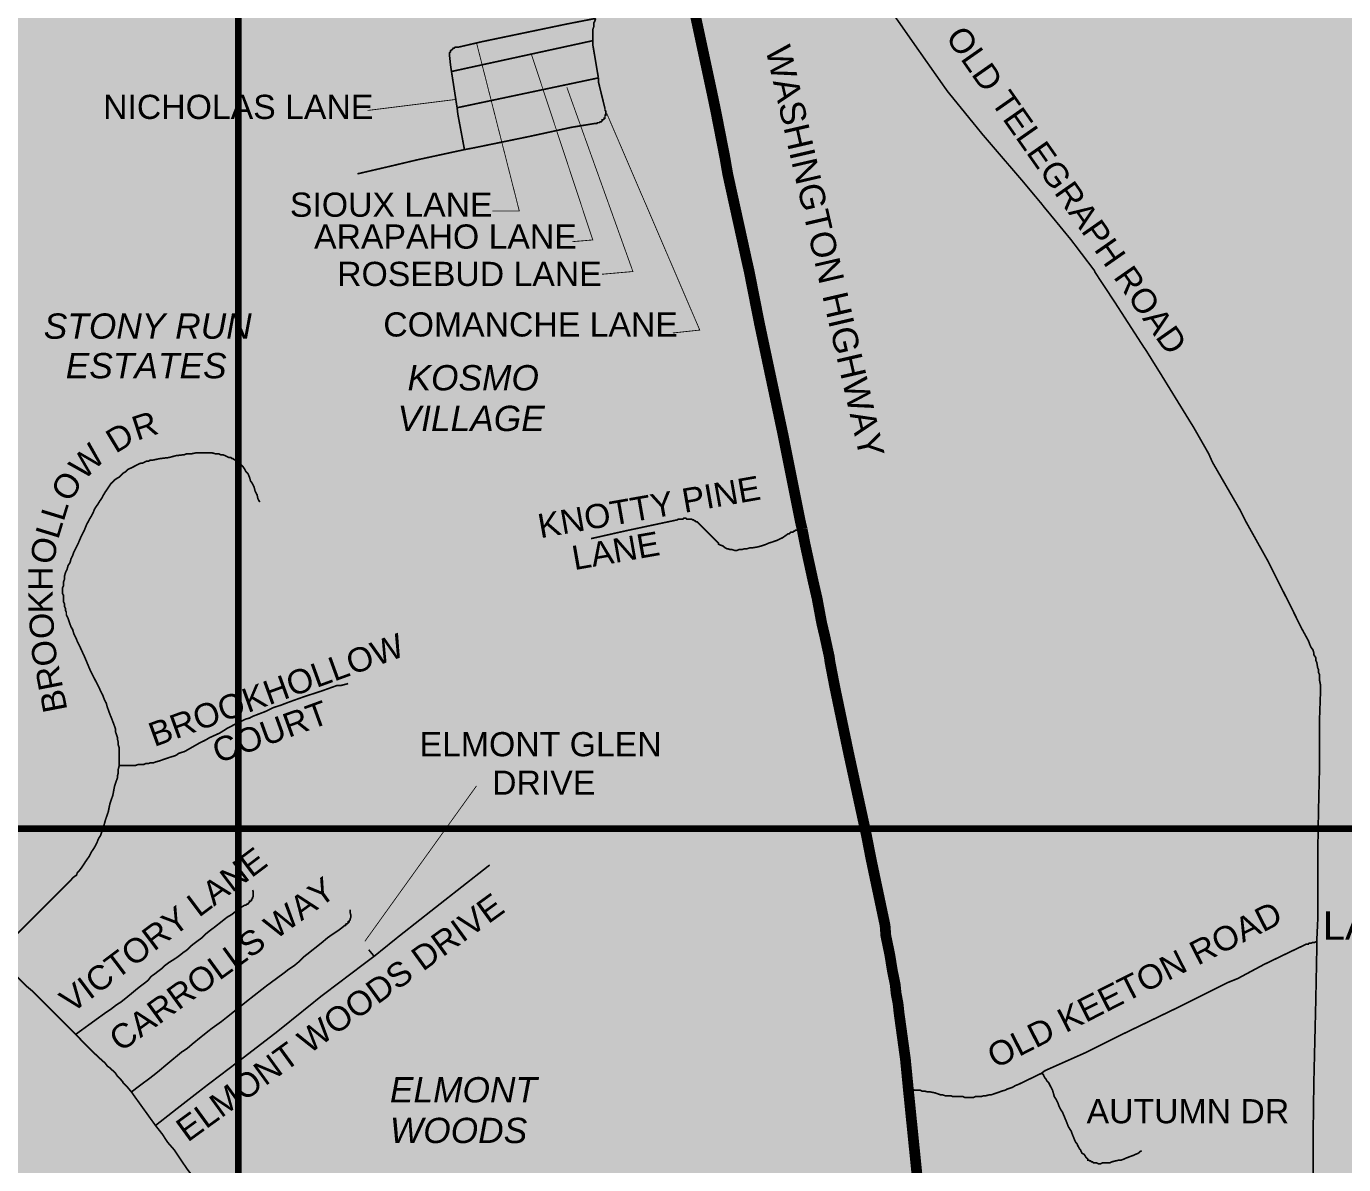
# Model space of a CAD drawing. Header units: millimetres. Extents: x 10 to 1080, y 12 to 847.
# Drawn here: x 334.5 to 454.4, y 407.3 to 510.9 of the extents above; entities that cross this region are included whole.
import ezdxf

# ---------------------------------------------------------------- set-up
doc = ezdxf.new("R2010")
doc.units = ezdxf.units.MM

msp = doc.modelspace()

# ---------------------------------------------------------------- hatches: boundary and pattern name
at = {"layer": 'H', "linetype": 'CONTINUOUS'}
for points in [[(802.375, 724.076), (804.333, 708.572), (819.82, 705.362), (834.637, 704.674), (846.243, 705.362), (859.861, 713.74), (871.467, 723.388), (876.635, 727.287), (891.452, 733.125), (894.662, 722.806), (899.231, 711.2), (902.458, 678.268), (906.939, 654.985), (912.777, 635.6), (903.041, 631.79), (870.797, 623.394), (843.703, 613.075), (834.037, 605.614), (852.17, 570.142), (848.607, 566.244), (849.207, 566.244), (834.637, 551.692), (840.475, 538.815), (802.711, 488.438), (802.217, 489.126), (800.435, 493.007), (798.83, 497.082), (795.355, 502.25), (792.215, 505.213), (789.005, 508.088), (786.289, 511.722), (784.437, 515.532), (783.078, 519.677), (782.391, 521.723), (780.874, 525.78), (778.334, 530.348), (775.794, 533.735), (773.007, 536.875), (769.955, 539.75), (766.727, 542.378), (763.27, 544.83), (759.707, 547.123), (755.985, 549.24), (754.115, 550.333), (752.263, 551.356), (750.305, 552.45), (748.365, 553.473), (746.407, 554.478), (744.467, 555.502), (742.615, 556.507), (740.657, 557.618), (739.652, 558.13), (732.525, 556.436), (732.79, 544.583), (726.264, 530.86), (723.142, 524.334), (722.207, 519.765), (722.877, 514.015), (725.593, 511.052), (734.219, 509.182), (736.177, 508.935), (733.302, 494.965), (732.278, 489.126), (728.98, 480.236), (737.605, 465.243), (747.518, 446.193), (733.548, 450.338), (730.409, 438.062), (720.76, 407.158), (717.885, 398.268), (714.745, 388.108), (713.475, 387.174), (712.047, 376.096), (715.945, 344.77), (716.615, 324.026), (716.439, 318.682), (723.388, 318.435), (731.608, 319.705), (737.358, 321.557), (743.373, 323.25), (749.635, 324.273), (754.962, 326.39), (761.488, 331.47), (750.641, 308.786), (742.95, 291.677), (741.257, 289.313), (754.715, 277.195), (760.801, 272.292), (760.73, 272.115), (769.444, 264.583), (777.487, 249.678), (794.597, 237.155), (804.333, 230.293), (811.777, 224.032), (798.054, 219.957), (781.473, 215.988), (770.043, 212.602), (757.502, 208.033), (746.072, 201.172), (734.06, 195.404), (725.082, 194.91), (725.258, 194.134), (725.593, 192.105), (725.752, 188.048), (725.17, 184.062), (724.905, 183.392), (714.587, 181.698), (699.17, 173.743), (696.295, 178.312), (682.078, 173.143), (680.879, 176.53), (652.868, 161.713), (660.647, 138.007), (660.4, 137.83), (656.749, 135.467), (653.203, 133.103), (649.552, 130.722), (645.918, 128.358), (642.285, 125.977), (638.634, 123.702), (635, 121.32), (631.349, 118.957), (627.803, 116.664), (624.152, 114.3), (620.942, 115.394), (619.584, 117.51), (618.402, 119.556), (617.22, 121.744), (616.038, 123.702), (614.68, 125.977), (613.569, 128.27), (612.299, 130.475), (610.958, 132.415), (609.424, 134.197), (608.154, 136.066), (606.795, 138.254), (605.367, 140.035), (603.673, 143.087), (601.892, 144.445), (599.863, 145.715), (598.17, 147.496), (596.724, 149.26), (595.118, 151.042), (593.513, 152.647), (591.22, 153.846), (589.439, 155.187), (587.675, 156.545), (586.052, 158.415), (585.717, 160.778), (585.047, 162.895), (584.112, 165.1), (582.172, 166.194), (580.549, 167.887), (579.543, 169.845), (578.785, 171.962), (577.762, 173.902), (576.668, 175.772), (575.398, 177.553), (573.775, 178.982), (571.659, 182.457), (568.784, 186.778), (566.932, 189.988), (565.82, 194.486), (564.462, 203.87), (563.704, 208.527), (563.88, 211.332), (563.704, 215.477), (563.457, 217.77), (563.28, 220.133), (563.368, 222.426), (563.28, 224.614), (562.857, 227.418), (561.675, 229.694), (560.828, 232.586), (561.428, 234.774), (561.852, 237.825), (561.922, 240.206), (561.587, 242.658), (561.763, 245.286), (562.01, 247.65), (561.852, 250.278), (561.164, 254.423), (561.922, 257.052), (562.522, 259.256), (562.275, 261.532), (561.499, 263.56), (560.405, 265.518), (559.805, 267.882), (559.223, 270.175), (557.953, 273.297), (556.26, 274.92), (554.814, 277.53), (554.39, 280), (553.72, 282.363), (552.962, 284.656), (551.85, 286.508), (550.668, 288.713), (549.222, 291.165), (547.194, 292.947), (545.412, 294.552), (543.56, 296.422), (543.719, 298.697), (542.537, 300.655), (540.42, 302.348), (538.057, 304.976), (535.34, 306.405), (532.553, 307.763), (530.26, 309.545), (528.232, 310.903), (526.874, 312.755), (526.45, 314.872), (524.51, 315.807), (522.305, 316.054), (518.248, 316.565), (515.779, 316.9), (513.592, 317.324), (511.387, 317.923), (508.935, 318.17), (507.153, 316.988), (506.465, 314.96), (505.037, 313.267), (503.255, 311.997), (501.897, 310.303), (500.292, 308.698), (498.422, 307.587), (496.658, 306.07), (495.212, 304.377), (494.453, 302.348), (493.942, 299.896), (493.607, 297.603), (493.942, 295.24), (494.453, 293.123), (495.212, 290.83), (495.723, 288.625), (494.03, 286.508), (493.342, 284.304), (491.649, 281.693), (489.462, 280.846), (485.14, 280.423), (481.577, 280.582), (479.637, 281.852), (478.102, 283.457), (476.673, 285.08), (475.068, 286.773), (472.863, 287.267), (470.658, 286.685), (468.965, 285.238), (467.184, 283.88), (465.067, 282.875), (463.462, 281.34), (464.732, 279.488), (466.602, 278.306), (468.63, 277.372), (469.724, 275.502), (468.877, 273.385), (467.095, 272.027), (463.973, 269.663), (462.104, 268.058), (460.075, 266.876), (457.958, 266.1), (455.665, 265.606), (452.702, 266.277), (450.674, 267.212), (448.469, 267.635), (444.835, 268.482), (442.718, 268.993), (440.514, 268.393), (436.792, 268.217), (434.763, 268.905), (432.805, 269.998), (431.465, 271.78), (432.647, 273.72), (433.405, 275.925), (433.317, 278.218), (432.805, 280.335), (432.894, 282.963), (431.959, 285.327), (428.925, 284.568), (426.72, 283.88), (424.603, 283.457), (421.375, 283.968), (419.188, 284.392), (417.072, 284.903), (415.025, 285.926), (412.838, 286.685), (410.792, 287.62), (409.698, 289.56), (409.875, 291.765), (410.298, 293.97), (410.298, 296.157), (409.61, 298.203), (408.252, 300.143), (406.4, 301.66), (404.53, 303.107), (402.837, 304.712), (400.897, 305.823), (399.715, 307.675), (400.297, 309.792), (399.962, 311.997), (397.845, 313.355), (395.905, 314.537), (394.547, 316.318), (393.1, 318.1), (391.672, 319.793), (390.225, 321.398), (388.108, 322.668), (386.592, 324.185), (385.057, 325.878), (383.452, 327.325), (381.582, 328.595), (379.465, 329.265), (378.125, 331.047), (378.037, 333.252), (377.349, 335.368), (375.92, 336.973), (374.05, 338.332), (372.11, 339.425), (370.152, 340.536), (368.035, 341.383), (365.919, 341.965), (363.555, 341.63), (361.615, 340.607), (359.745, 338.914), (357.875, 337.82), (355.935, 336.797), (353.818, 335.703), (351.878, 334.522), (350.255, 332.652), (348.915, 330.8), (347.98, 328.754), (347.133, 326.637), (345.599, 325.032), (343.323, 324.785), (340.184, 324.785), (337.732, 325.367), (335.615, 324.185), (334.522, 322.333), (334.433, 320.128), (334.098, 317.923), (332.899, 315.807), (331.805, 313.866), (330.958, 311.75), (330.712, 309.545), (330.288, 307.252), (329.935, 304.976), (329.688, 302.683), (329.018, 300.39), (328.083, 298.203), (327.325, 296.157), (327.06, 293.97), (328.665, 292.347), (329.935, 290.583), (328.665, 288.802), (326.39, 287.955), (323.25, 287.778), (321.045, 288.29), (319.864, 290.23), (318.682, 292.276), (316.812, 293.705), (314.025, 294.975), (311.732, 295.487), (309.615, 295.91), (307.763, 297.092), (306.405, 299.05), (305.47, 300.99), (304.712, 303.107), (303.689, 305.135), (301.995, 306.405), (300.302, 307.852), (298.962, 309.545), (297.268, 307.94), (296.422, 305.894), (293.282, 304.2), (291.5, 305.558), (289.648, 306.828), (287.69, 307.852), (287.267, 309.968), (287.69, 312.173), (285.75, 313.09), (283.457, 313.602), (281.34, 314.202), (279.224, 315.295), (278.642, 317.5), (277.954, 319.617), (276.013, 321.222), (274.144, 319.793), (272.874, 317.923), (269.998, 319.193), (268.217, 320.64), (266.435, 321.98), (263.984, 324.45), (262.202, 325.72), (260.862, 327.484), (261.108, 329.688), (261.867, 331.893), (262.714, 334.01), (262.467, 337.644), (261.532, 339.602), (260.597, 341.718), (258.992, 343.323), (255.94, 345.352), (253.065, 346.71), (251.195, 347.892), (249.167, 348.827), (248.92, 351.032), (250.19, 352.884), (251.707, 354.842), (254.088, 354.93), (255.782, 356.358), (257.969, 356.623), (260.174, 357.117), (261.444, 359.234), (261.779, 361.527), (261.62, 363.732), (260.438, 365.584), (258.992, 367.277), (256.117, 367.63), (255.429, 369.746), (254.088, 371.44), (252.307, 372.957), (250.525, 374.227), (248.497, 374.826), (247.138, 376.767), (248.162, 378.707), (247.385, 381), (245.78, 382.517), (245.622, 384.81), (244.687, 386.75), (243.575, 388.796), (242.235, 390.56), (241.035, 392.43), (239.518, 394.212), (239.43, 396.416), (240.453, 398.533), (240.612, 401.144), (240.788, 403.86), (239.43, 405.888), (238.584, 408.005), (236.467, 409.452), (235.038, 411.304), (233.08, 412.838), (233.168, 415.202), (234.103, 417.318), (235.462, 419.276), (236.978, 421.04), (238.072, 422.998), (237.825, 425.274), (237.49, 427.902), (236.22, 429.683), (234.527, 431.377), (232.657, 433.246), (230.628, 434.587), (229.182, 436.28), (227.489, 437.815), (226.219, 439.667), (224.79, 441.537), (223.943, 443.742), (222.92, 445.77), (220.98, 447.216), (218.775, 448.557), (216.57, 449.827), (214.365, 450.25), (212.249, 450.427), (209.797, 450.515), (206.163, 450.427), (203.87, 451.026), (201.595, 450.338), (199.972, 448.31), (201.665, 446.705), (199.549, 444.588), (196.938, 445.347), (194.822, 445.435), (192.105, 444.923), (189.054, 445.012), (187.202, 443.406), (184.908, 442.472), (182.88, 441.113), (181.01, 439.596), (179.317, 438.15), (177.288, 437.056), (175.084, 436.457), (173.055, 435.522), (170.762, 434.675), (168.575, 434.852), (166.793, 436.545), (165.947, 438.82), (165.259, 440.937), (163.142, 442.048), (160.955, 442.56), (158.574, 442.383), (156.369, 441.713), (154.005, 440.778), (151.377, 440.267), (148.59, 440.267), (146.385, 439.843), (145.45, 437.727), (145.115, 435.522), (142.663, 436.122), (142.152, 438.326), (140.458, 439.932), (138.43, 441.113), (136.472, 442.207), (134.285, 442.807), (131.745, 442.048), (128.605, 441.537), (126.153, 441.872), (123.525, 441.784), (121.497, 442.983), (120.05, 444.588), (117.775, 445.012), (116.082, 446.528), (116.152, 448.822), (114.124, 450.938), (112.607, 453.214), (111.425, 454.995), (110.155, 456.777), (108.797, 458.47), (107.527, 460.252), (106.257, 461.945), (104.898, 463.726), (103.54, 465.42), (102.182, 467.113), (100.842, 468.806), (99.572, 470.57), (98.213, 472.264), (95.585, 475.738), (93.133, 479.213), (90.682, 482.776), (88.477, 486.41), (86.448, 490.132), (84.578, 494.03), (83.062, 498.016), (81.527, 502.92), (80.433, 507.065), (79.498, 511.298), (78.74, 515.532), (78.228, 519.853), (77.805, 524.175), (77.558, 528.496), (77.47, 532.8), (77.558, 534.917), (77.558, 537.122), (77.717, 539.238), (77.893, 541.443), (78.052, 543.56), (78.317, 545.765), (78.564, 547.882), (79.252, 552.115), (80.098, 556.348), (81.192, 560.582), (82.374, 564.727), (84.402, 570.054), (86.448, 573.793), (87.63, 575.645), (117.687, 575.645), (138.007, 572.435), (144.445, 544.23), (141.905, 543.225), (154.764, 537.88), (160.443, 536.028), (171.185, 535.693), (189.318, 535.34), (206.834, 533.912), (226.06, 527.897), (227.842, 532.888), (253.912, 548.552), (259.239, 550.333), (265.677, 550.668), (269.575, 552.115), (277.019, 556.772), (283.122, 559.223), (290.989, 559.982), (306.317, 558.553), (306.652, 558.288), (307.005, 558.624), (310.885, 558.888), (317.659, 563.122), (325.543, 568.113), (333.745, 573.528), (338.825, 576.827), (341.365, 576.756), (344.928, 576.068), (348.492, 574.71), (351.949, 572.858), (355.759, 569.718), (358.228, 566.173), (359.234, 564.303), (360.257, 562.363), (362.462, 558.8), (365.425, 555.925), (369.993, 554.32), (376.255, 554.478), (378.46, 554.902), (380.577, 555.325), (382.782, 555.748), (384.898, 556.013), (387.773, 556.436), (392.007, 557.107), (396.064, 558.042), (400.138, 559.135), (404.107, 560.405), (408.005, 561.852), (411.903, 563.457), (415.713, 565.238), (419.435, 567.09), (423.069, 569.048), (424.18, 569.63), (421.128, 576.333), (406.224, 573.952), (411.057, 595.383), (409.452, 607.06), (401.408, 603.85), (401.832, 611.893), (404.618, 612.74), (404.195, 626.022), (394.882, 630.432), (373.539, 618.737), (369.482, 635.67), (377.19, 651.845), (407.405, 673.276), (407.829, 671.23), (482.177, 704.003), (500.715, 623.323), (501.227, 623.57), (505.372, 625.863), (509.182, 627.892), (512.992, 630.008), (516.802, 632.037), (520.612, 634.065), (522.552, 635.088), (524.422, 636.094), (526.362, 637.117), (528.232, 638.14), (530.172, 639.233), (532.042, 640.256), (534.335, 641.438), (544.495, 629.585), (550.422, 631.613), (546.523, 639.568), (541.532, 645.336), (541.602, 645.407), (545.412, 647.453), (549.222, 649.57), (553.032, 651.598), (556.772, 653.627), (560.582, 655.743), (564.392, 657.772), (568.202, 659.888), (572.012, 661.917), (575.733, 664.034), (579.543, 666.15), (583.353, 668.196), (587.163, 670.313), (590.885, 672.342), (596.724, 674.458), (601.133, 674.458), (603.338, 674.458), (605.455, 674.37), (607.642, 674.194), (609.847, 674.123), (611.964, 674.035), (614.168, 673.858), (616.373, 673.7), (618.49, 673.612), (620.695, 673.435), (622.882, 673.347), (624.999, 673.276), (629.32, 673.188), (633.642, 673.276), (637.875, 673.523), (642.108, 673.947), (646.254, 674.617), (650.399, 675.728), (653.627, 676.734), (657.684, 678.18), (661.67, 679.873), (665.568, 681.743), (669.378, 683.772), (673.1, 685.976), (676.734, 688.252), (680.297, 690.704), (683.683, 693.42), (687.07, 696.136), (690.192, 699.1), (693.332, 702.063), (696.207, 705.273), (699.082, 708.572), (701.71, 711.958), (705.785, 710.53), (709.842, 708.995), (713.74, 707.214), (717.638, 705.362), (721.448, 703.333), (723.988, 701.798), (729.403, 707.302), (742.35, 719.578), (751.999, 718.908), (767.503, 733.725), (785.618, 751.84), (797.207, 740.234), (802.375, 724.076), (802.375, 724.076)], [(400.297, 487.08), (398.868, 487.08), (398.445, 488.35), (398.022, 487.08), (396.663, 487.08), (397.757, 486.234), (397.334, 484.893), (398.445, 485.74), (399.627, 484.893), (399.203, 486.234), (400.297, 487.08), (400.297, 487.08)], [(350.255, 470.994), (348.827, 470.994), (348.403, 472.264), (347.98, 470.994), (346.622, 470.994), (347.715, 470.147), (347.292, 468.806), (348.403, 469.653), (349.585, 468.806), (349.162, 470.147), (350.255, 470.994), (350.255, 470.994)], [(405.642, 466.266), (404.195, 466.266), (403.772, 467.536), (403.348, 466.266), (401.99, 466.266), (403.102, 465.42), (402.678, 464.062), (403.772, 464.908), (404.954, 464.062), (404.53, 465.42), (405.642, 466.266), (405.642, 466.266)], [(401.055, 464.485), (399.627, 464.485), (399.203, 465.755), (398.78, 464.485), (397.422, 464.485), (398.515, 463.638), (398.092, 462.28), (399.203, 463.127), (400.385, 462.28), (399.962, 463.638), (401.055, 464.485), (401.055, 464.485)], [(409.099, 461.098), (407.67, 461.098), (407.247, 462.368), (406.823, 461.098), (405.465, 461.098), (406.559, 460.252), (406.135, 458.893), (407.247, 459.74), (408.428, 458.893), (408.005, 460.252), (409.099, 461.098), (409.099, 461.098)], [(341.295, 458.294), (339.848, 458.294), (339.425, 459.564), (339.002, 458.294), (337.644, 458.294), (338.755, 457.447), (338.332, 456.106), (339.425, 456.953), (340.607, 456.106), (340.184, 457.447), (341.295, 458.294), (341.295, 458.294)], [(356.023, 448.91), (354.577, 448.91), (354.154, 450.18), (353.73, 448.91), (352.372, 448.91), (353.483, 448.063), (353.06, 446.705), (354.154, 447.552), (355.335, 446.705), (354.912, 448.063), (356.023, 448.91), (356.023, 448.91)], [(344.17, 437.815), (342.724, 437.815), (342.3, 439.085), (341.877, 437.815), (340.519, 437.815), (341.63, 436.968), (341.207, 435.61), (342.3, 436.457), (343.482, 435.61), (343.059, 436.968), (344.17, 437.815), (344.17, 437.815)], [(410.968, 436.968), (409.522, 436.968), (409.099, 438.238), (408.675, 436.968), (407.335, 436.968), (408.428, 436.122), (408.005, 434.763), (409.099, 435.61), (410.298, 434.763), (409.875, 436.122), (410.968, 436.968), (410.968, 436.968)], [(453.055, 432.047), (451.608, 432.047), (451.185, 433.317), (450.762, 432.047), (449.404, 432.047), (450.515, 431.2), (450.092, 429.86), (451.185, 430.706), (452.367, 429.86), (451.944, 431.2), (453.055, 432.047), (453.055, 432.047)], [(335.95, 425.785), (334.522, 425.785), (334.098, 427.055), (333.675, 425.785), (332.317, 425.785), (333.41, 424.938), (332.987, 423.58), (334.098, 424.427), (335.28, 423.58), (334.857, 424.938), (335.95, 425.785), (335.95, 425.785)], [(366.43, 425.115), (365.002, 425.115), (364.578, 426.385), (364.155, 425.115), (362.797, 425.115), (363.89, 424.268), (363.467, 422.91), (364.578, 423.757), (365.76, 422.91), (365.337, 424.268), (366.43, 425.115), (366.43, 425.115)], [(436.615, 420.97), (435.187, 420.97), (434.763, 422.24), (434.34, 420.97), (432.982, 420.97), (434.075, 420.123), (433.652, 418.765), (434.763, 419.612), (435.945, 418.765), (435.522, 420.123), (436.615, 420.97), (436.615, 420.97)], [(415.537, 414.778), (414.108, 414.778), (413.685, 416.048), (413.262, 414.778), (411.903, 414.778), (412.997, 413.932), (412.574, 412.574), (413.685, 413.42), (414.867, 412.574), (414.443, 413.932), (415.537, 414.778), (415.537, 414.778)], [(349.162, 411.992), (347.715, 411.992), (347.292, 413.262), (346.869, 411.992), (345.528, 411.992), (346.622, 411.145), (346.198, 409.787), (347.292, 410.633), (348.492, 409.787), (348.068, 411.145), (349.162, 411.992), (349.162, 411.992)]]:
    msp.add_hatch(color=256, dxfattribs=at).paths.add_polyline_path(points)

# ---------------------------------------------------------------- linework, layer by layer
at = {"layer": 'P'}
for points, const_width in [([(353.818, 437.903), (245.692, 437.903), (137.654, 437.903), (137.654, 546.029), (137.654, 654.138), (245.692, 654.138), (353.818, 654.138), (353.818, 546.029), (353.818, 492.002), (353.818, 437.903)], 0.602), ([(569.965, 654.138), (569.965, 546.029), (569.965, 437.903), (461.927, 437.903), (353.818, 437.903), (353.818, 492.002), (353.818, 546.029), (353.818, 654.138), (461.927, 654.138), (569.965, 654.138)], 0.602), ([(394.705, 515.461), (394.952, 514.015), (396.91, 504.878), (397.245, 503.273), (398.092, 498.951), (398.339, 497.505), (399.697, 491.331), (400.032, 489.797), (400.297, 488.615), (401.232, 483.87), (403.348, 473.886), (404.954, 465.843), (405.112, 465.173)], 0.978), ([(413.508, 511.898), (415.696, 508.776), (418.324, 505.037), (421.552, 501.068), (425.185, 496.835), (426.879, 494.806), (427.214, 494.383), (428.061, 493.36), (429.595, 491.49), (431.712, 488.703), (431.782, 488.527), (433.564, 485.828), (436.192, 481.753), (436.368, 481.506), (437.797, 479.213), (440.761, 474.398), (442.119, 472.017), (442.454, 471.258), (444.994, 466.866), (445.505, 465.843), (447.446, 462.368), (449.492, 458.311), (450.585, 456.106), (451.185, 455.013), (451.256, 454.836), (451.344, 454.589), (451.432, 454.413), (451.608, 454.166), (451.679, 453.902), (451.679, 453.743), (451.855, 453.478), (451.855, 453.231), (451.944, 453.055), (452.032, 452.543), (452.102, 452.385), (452.102, 452.12), (452.191, 451.961), (452.191, 451.45), (452.279, 451.026), (452.279, 450.603), (452.279, 450.18), (452.191, 447.728), (452.191, 443.23), (452.102, 439.508), (452.032, 435.451), (452.032, 431.042), (452.032, 430.371), (452.032, 429.525), (451.944, 427.655)], 0.151), ([(386.327, 511.651), (383.699, 511.14), (375.991, 509.535), (373.786, 509.023), (373.715, 509.023), (373.627, 509.023), (373.539, 509.023), (373.451, 508.935), (373.362, 508.935), (373.292, 508.847), (373.204, 508.776), (373.115, 508.688), (373.115, 508.6), (373.027, 508.512), (373.027, 508.423), (373.027, 508.353), (373.027, 508.353)], 0.151), ([(386.327, 511.651), (386.239, 511.387), (386.151, 511.228), (386.151, 511.052), (386.151, 510.893), (386.062, 510.628), (386.062, 510.469), (386.062, 510.293), (386.062, 510.046), (386.062, 509.87), (386.062, 509.623)], 0.151), ([(373.204, 506.818), (386.062, 509.623)], 0.151), ([(375.479, 509.446), (379.377, 494.118), (376.925, 494.118)], 0.075), ([(386.062, 509.623), (386.062, 509.27), (386.574, 506.236)], 0.151), ([(373.027, 508.353), (373.027, 508.265), (373.115, 507.418), (373.204, 506.818)], 0.151), ([(380.488, 508.353), (386.062, 491.49), (384.21, 491.331)], 0.075), ([(373.204, 506.818), (373.715, 503.52)], 0.151), ([(373.715, 503.52), (386.574, 506.236)], 0.151), ([(386.574, 506.236), (386.574, 505.883), (387.174, 503.432), (387.174, 503.343), (387.174, 503.273), (387.262, 503.185), (387.262, 503.096), (387.262, 503.008), (387.262, 502.92), (387.262, 502.849), (387.174, 502.849), (387.174, 502.761), (387.174, 502.585), (387.085, 502.585), (387.085, 502.497), (386.997, 502.426), (386.909, 502.426), (386.909, 502.338), (386.838, 502.25), (386.75, 502.25), (386.662, 502.162), (386.574, 502.162), (386.486, 502.162), (386.415, 502.073), (386.327, 502.073), (386.239, 502.073), (386.151, 502.073), (384.122, 501.738), (380.224, 500.892), (375.32, 499.886), (374.385, 499.71)], 0.151), ([(383.699, 505.389), (389.714, 488.615), (386.909, 488.368)], 0.075), ([(373.627, 504.278), (365.584, 503.273)], 0.075), ([(373.715, 503.52), (373.786, 502.92), (374.385, 499.71)], 0.151), ([(387.332, 503.008), (395.799, 483.288), (393.347, 483.023)], 0.075), ([(374.385, 499.71), (370.064, 498.775), (367.612, 498.193), (364.649, 497.505)], 0.151), ([(342.971, 443.653), (342.971, 443.918), (342.971, 444.077), (342.971, 444.341), (342.971, 444.5), (342.971, 444.676), (342.971, 444.853), (342.971, 445.1), (342.971, 445.276), (342.882, 445.523), (342.882, 445.77), (342.812, 446.035), (342.812, 446.193), (342.724, 446.458), (342.635, 446.705), (342.635, 446.969), (342.547, 447.216), (342.459, 447.463), (342.388, 447.64), (342.3, 447.887), (342.124, 448.31), (341.877, 448.998), (341.789, 449.333), (341.612, 449.668), (341.454, 450.092), (341.277, 450.427), (341.118, 450.779), (340.342, 452.296), (339.848, 453.478), (339.337, 454.589), (339.161, 454.925), (339.072, 455.172), (338.825, 455.683), (338.737, 456.018), (338.578, 456.283), (338.49, 456.53), (338.314, 457.041), (338.155, 457.376), (338.155, 457.623), (338.067, 457.8), (338.067, 457.976), (337.979, 458.135), (337.979, 458.399), (337.891, 458.558), (337.891, 458.735), (337.891, 458.893), (337.891, 459.158), (337.802, 459.317), (337.802, 459.493), (337.802, 459.669), (337.802, 459.828), (337.891, 460.005), (337.891, 460.163), (337.891, 460.34), (337.979, 460.587), (337.979, 460.851), (338.067, 461.186), (338.226, 461.522), (338.314, 461.857), (338.49, 462.121), (338.578, 462.456), (338.737, 462.792), (338.825, 463.056), (339.002, 463.391), (339.249, 463.903), (339.496, 464.485), (339.76, 464.996), (340.007, 465.596), (340.272, 466.09), (340.431, 466.355), (340.607, 466.69), (340.695, 466.937), (340.854, 467.201), (341.03, 467.448), (341.189, 467.713), (341.365, 467.96), (341.542, 468.295), (341.701, 468.559), (341.877, 468.806), (342.036, 469.053), (342.212, 469.318), (342.388, 469.477), (342.547, 469.653), (342.812, 469.829), (342.971, 469.9), (343.147, 470.076), (343.306, 470.253), (343.57, 470.412), (343.729, 470.588), (343.905, 470.676), (344.082, 470.747), (344.241, 470.835), (344.417, 470.923), (344.576, 471.011), (344.752, 471.099), (344.928, 471.17), (345.087, 471.17), (345.264, 471.258), (345.422, 471.346), (345.599, 471.346), (345.775, 471.435), (345.934, 471.435), (346.692, 471.593), (347.468, 471.682), (348.139, 471.858), (348.897, 471.946), (349.074, 472.017), (349.321, 472.017), (349.497, 472.017), (349.92, 472.105), (350.255, 472.105), (350.926, 472.105), (351.102, 472.105), (351.278, 472.105), (351.437, 472.105), (351.772, 472.017), (352.037, 472.017), (352.196, 471.946), (352.372, 471.946), (352.619, 471.858), (352.972, 471.682), (353.131, 471.682), (353.219, 471.593), (353.307, 471.593), (353.395, 471.523), (353.554, 471.435), (353.642, 471.346), (353.73, 471.346), (353.818, 471.258), (353.977, 471.099), (354.065, 471.011), (354.154, 470.923), (354.242, 470.835), (354.312, 470.747), (354.401, 470.588), (354.489, 470.412), (354.577, 470.323), (354.665, 470.253), (354.824, 469.9), (354.912, 469.565), (355.088, 469.318), (355.247, 468.983), (355.335, 468.63), (355.512, 468.295), (355.582, 467.96), (355.759, 467.625)], 0.151), ([(405.112, 465.173), (405.042, 465.173), (404.865, 465.173), (404.777, 465.085), (404.689, 465.085), (404.53, 465.085), (404.442, 464.996), (404.354, 464.996), (404.266, 464.908), (404.107, 464.908), (404.019, 464.82), (403.931, 464.749), (403.842, 464.749), (403.348, 464.397), (402.837, 464.15), (402.572, 464.062), (402.325, 463.973), (402.078, 463.903), (401.902, 463.815), (401.655, 463.726), (401.391, 463.638), (401.055, 463.55), (400.632, 463.479), (400.385, 463.479), (400.121, 463.391), (399.874, 463.391), (399.609, 463.303), (399.362, 463.303), (399.115, 463.215), (399.027, 463.215), (398.762, 463.303), (398.692, 463.303), (398.604, 463.303), (398.339, 463.391), (398.268, 463.391), (398.092, 463.479), (397.916, 463.638), (397.669, 463.726), (397.492, 463.815), (397.492, 463.903), (397.334, 464.062), (397.245, 464.15), (397.069, 464.326), (395.64, 465.755), (395.552, 465.843), (395.464, 465.843), (395.376, 465.931), (395.305, 465.931), (395.217, 466.019), (395.129, 466.019), (395.041, 466.09), (394.952, 466.09), (394.794, 466.09), (394.705, 466.09), (394.617, 466.09), (394.529, 466.178), (394.458, 466.178), (394.37, 466.178), (394.282, 466.09), (394.194, 466.09), (394.035, 466.09), (393.947, 466.09), (393.859, 466.09), (393.771, 466.019), (389.378, 465.085), (388.179, 464.82), (385.992, 464.326), (385.904, 464.326)], 0.151), ([(405.112, 465.173), (405.377, 463.815), (406.135, 460.34), (406.471, 458.893), (406.894, 456.618), (407.158, 455.507), (407.582, 453.566), (407.652, 453.055), (408.076, 450.85), (409.346, 444.765), (410.968, 437.303), (411.392, 435.116), (412.662, 429.101), (412.732, 428.166), (413.085, 426.473), (413.332, 424.956), (413.579, 423.757), (413.667, 422.91), (413.844, 421.993), (413.932, 421.146), (414.514, 416.913), (414.778, 414.196)], 0.978), ([(342.971, 443.653), (343.235, 443.653), (343.482, 443.653), (343.658, 443.653), (343.905, 443.653), (344.152, 443.653), (344.417, 443.653), (344.664, 443.742), (344.928, 443.742), (345.175, 443.742), (345.352, 443.83), (345.599, 443.83), (345.846, 443.918), (346.11, 443.918), (346.357, 444.006), (346.622, 444.077), (346.869, 444.165), (347.116, 444.253), (347.38, 444.341), (347.627, 444.429), (347.892, 444.5), (348.139, 444.588), (348.386, 444.765), (348.65, 444.853), (348.897, 444.923), (350.255, 445.699), (350.767, 445.946), (351.19, 446.193), (352.125, 446.617), (352.795, 447.04), (353.131, 447.216), (353.466, 447.393), (353.818, 447.552), (354.154, 447.728), (354.489, 447.887), (354.824, 447.975), (355.159, 448.151), (356.27, 448.575), (356.941, 448.91), (357.699, 449.157), (358.387, 449.421), (359.816, 449.933), (361.35, 450.427), (362.779, 450.938), (363.044, 450.938), (363.132, 450.938), (363.802, 451.115)], 0.151), ([(342.971, 443.653), (342.882, 443.318), (342.882, 443.159), (342.882, 442.983), (342.812, 442.736), (342.812, 442.56), (342.547, 441.801), (342.388, 440.955), (342.124, 440.196), (341.965, 439.42), (341.877, 439.173), (341.789, 438.926), (341.701, 438.662), (341.612, 438.326), (341.542, 438.079), (341.454, 437.815), (341.365, 437.568), (341.277, 437.303), (341.118, 437.056), (341.03, 436.88), (340.942, 436.633), (340.766, 436.298), (340.607, 436.033), (340.431, 435.786), (340.272, 435.451), (340.095, 435.187), (339.919, 434.94), (339.76, 434.693), (339.584, 434.428), (339.337, 434.093), (339.161, 433.917), (339.072, 433.67), (338.914, 433.582), (338.737, 433.423), (338.578, 433.246), (336.885, 431.553), (335.015, 429.683), (333.41, 428.078)], 0.151), ([(365.319, 427.655), (375.479, 441.801)], 0.075), ([(353.818, 221.756), (245.692, 221.756), (245.692, 329.865), (137.654, 329.865), (137.654, 437.903), (245.692, 437.903), (353.818, 437.903), (353.818, 329.865), (353.818, 221.756)], 0.602), ([(569.965, 221.756), (461.927, 221.756), (353.818, 221.756), (353.818, 329.865), (353.818, 437.903), (461.927, 437.903), (569.965, 437.903), (569.965, 329.865), (569.965, 221.756)], 0.602), ([(366.166, 426.297), (368.371, 428.078), (371.934, 430.883), (376.678, 434.605)], 0.151), ([(339.002, 419.188), (341.701, 421.146), (342.212, 421.481), (342.635, 421.816), (343.147, 422.152), (343.57, 422.487), (344.082, 422.91), (344.505, 423.263), (344.928, 423.598), (345.264, 423.845), (345.599, 424.109), (345.846, 424.445), (346.198, 424.692), (346.534, 424.956), (346.869, 425.203), (347.116, 425.45), (347.468, 425.715), (348.139, 426.138), (348.474, 426.385), (348.809, 426.649), (349.162, 426.896), (349.497, 427.232), (349.832, 427.496), (350.167, 427.743), (350.502, 427.99), (350.855, 428.343), (351.278, 428.678), (351.614, 428.925), (352.037, 429.26), (352.372, 429.525), (352.795, 429.86), (353.219, 430.107), (353.554, 430.371), (353.977, 430.706), (354.401, 430.953), (354.489, 430.953), (354.577, 431.042), (354.665, 431.042), (354.736, 431.13), (354.824, 431.218), (354.824, 431.306), (354.912, 431.306), (355, 431.377), (355, 431.465), (355.088, 431.553), (355.088, 431.641), (355.159, 431.729), (355.159, 431.888), (355.159, 431.976), (355.159, 432.153), (355.159, 432.223), (355.088, 432.312)], 0.151), ([(344.082, 413.949), (344.84, 414.532), (345.775, 415.219), (346.622, 415.89), (347.116, 416.313), (347.627, 416.736), (348.139, 417.16), (348.65, 417.583), (349.162, 417.918), (349.656, 418.342), (350.502, 419.029), (351.349, 419.7), (352.284, 420.37), (354.736, 422.328), (356.358, 423.598), (357.964, 424.78), (358.387, 425.115), (358.898, 425.45), (359.322, 425.803), (359.745, 426.226), (360.168, 426.561), (360.592, 426.896), (361.015, 427.232), (361.438, 427.567), (361.932, 427.99), (362.444, 428.343), (362.955, 428.678), (363.379, 429.013), (363.467, 429.101), (363.555, 429.101), (363.626, 429.26), (363.714, 429.26), (363.802, 429.348), (363.802, 429.436), (363.89, 429.436), (363.89, 429.525), (363.978, 429.613), (363.978, 429.683), (364.049, 429.86), (364.049, 429.948), (364.049, 430.036), (363.978, 430.283), (363.978, 430.459), (363.978, 430.53)], 0.151), ([(366.166, 426.297), (365.672, 426.896), (365.672, 426.896)], 0.151), ([(451.944, 427.655), (451.767, 427.567), (451.608, 427.567), (451.432, 427.496), (451.256, 427.496), (451.185, 427.408), (451.009, 427.408), (449.562, 426.72), (447.111, 425.538), (444.747, 424.268), (443.9, 423.933), (441.695, 422.839), (438.979, 421.481), (434.411, 419.276), (431.024, 417.583), (427.214, 415.89), (426.879, 415.643)], 0.151), ([(451.944, 427.655), (451.944, 426.72), (451.855, 422.152), (451.679, 414.796), (451.608, 409.54), (451.608, 407.846), (451.608, 402.678)], 0.151), ([(331.717, 426.226), (332.052, 425.873), (333.075, 424.956), (333.569, 424.533), (333.992, 424.109), (334.504, 423.598), (335.015, 423.175), (335.439, 422.751), (335.95, 422.24), (336.709, 421.481), (337.555, 420.635), (338.314, 419.876), (339.002, 419.188)], 0.151), ([(346.269, 410.898), (348.315, 412.503), (350.926, 414.532), (354.154, 416.983), (357.364, 419.453), (361.35, 422.663), (364.825, 425.291), (366.166, 426.297)], 0.151), ([(339.002, 419.188), (340.342, 417.83), (341.03, 417.16), (341.701, 416.56), (341.877, 416.313), (342.124, 416.137), (342.388, 415.89), (342.635, 415.643), (342.812, 415.378), (343.059, 415.131), (343.306, 414.867), (343.306, 414.796), (343.482, 414.62), (343.729, 414.373), (344.082, 413.949)], 0.151), ([(426.879, 415.643), (424.762, 414.62), (424.515, 414.532), (424.251, 414.373), (424.004, 414.285), (423.739, 414.196), (423.58, 414.108), (423.245, 414.02), (423.069, 413.949), (422.822, 413.861), (422.557, 413.773), (422.31, 413.685), (422.134, 413.685), (421.799, 413.597), (421.622, 413.597), (421.375, 413.526), (421.199, 413.526), (421.04, 413.526), (420.864, 413.526), (420.705, 413.438), (420.529, 413.438), (420.105, 413.438), (419.929, 413.438), (419.77, 413.526), (419.594, 413.526), (419.347, 413.526), (419.082, 413.526), (418.835, 413.526), (418.659, 413.597), (418.412, 413.597), (418.165, 413.597), (417.901, 413.685), (417.742, 413.685), (417.477, 413.773), (417.23, 413.861), (416.807, 413.949), (416.542, 413.949), (416.295, 414.02), (416.048, 414.02), (415.872, 414.108), (415.625, 414.108), (415.361, 414.108), (415.114, 414.196), (414.778, 414.196)], 0.151), ([(426.879, 415.643), (427.055, 415.555), (427.126, 415.378), (427.214, 415.219), (427.302, 415.131), (427.39, 414.955), (427.549, 414.796), (427.637, 414.62), (427.725, 414.443), (427.814, 414.285), (427.902, 414.108), (427.972, 413.861), (428.061, 413.526), (428.237, 413.262), (428.396, 412.926), (428.484, 412.679), (428.66, 412.327), (428.819, 412.08), (428.995, 411.656), (429.172, 411.233), (429.331, 410.81), (429.595, 410.386), (429.754, 409.963), (429.93, 409.54), (430.018, 409.363), (430.089, 409.293), (430.177, 409.116), (430.265, 408.94), (430.354, 408.781), (430.442, 408.693), (430.512, 408.517), (430.601, 408.358), (430.777, 408.27), (430.936, 408.023), (431.024, 407.935), (431.112, 407.846), (431.112, 407.758), (431.2, 407.758), (431.288, 407.67), (431.359, 407.67), (431.447, 407.599), (431.535, 407.599), (431.624, 407.511), (431.712, 407.511), (431.782, 407.511), (431.871, 407.511), (432.047, 407.423), (432.135, 407.423), (432.294, 407.423), (432.47, 407.511), (432.629, 407.511), (432.805, 407.511), (432.982, 407.511), (433.141, 407.511), (433.317, 407.599), (433.987, 407.758), (434.164, 407.758), (434.411, 407.846), (434.587, 407.935), (434.834, 408.023), (435.01, 408.093), (435.257, 408.182), (435.434, 408.27), (435.681, 408.358), (435.857, 408.517), (436.016, 408.605)], 0.151), ([(344.082, 413.949), (344.329, 413.597), (346.269, 410.898)], 0.151), ([(414.778, 414.196), (415.696, 405.13), (416.895, 393.03), (416.966, 392.271), (417.389, 388.197), (417.654, 386.08), (417.812, 384.052), (418.588, 376.096), (419.435, 368.141)], 0.978), ([(346.269, 410.898), (346.869, 410.139), (347.38, 409.363), (347.962, 408.693), (348.65, 407.67), (348.985, 407.176), (349.232, 406.823), (349.497, 406.488), (349.832, 406.241), (350.079, 405.906), (350.344, 405.553), (350.591, 405.218), (350.855, 404.971), (351.19, 404.636), (351.437, 404.283), (352.372, 403.437), (353.307, 402.59), (354.242, 401.673), (354.312, 401.585), (356.27, 399.715), (358.81, 397.175), (361.262, 394.723)], 0.151)]:
    msp.add_lwpolyline(points, dxfattribs=dict(at, const_width=const_width))

# ---------------------------------------------------------------- texts
at = {"layer": 'T', "attachment_point": 1}
for s, insert, char_height, rotation in [('{\\fArial|b0|i0|c0|p18;OLD TELEGRAPH ROAD}', (419.9, 511.2), 2.2, 305), ('{\\fArial|b0|i0|c0|p18;WASHINGTON HIGHWAY}', (404, 509.4), 2.3, 283), ('{\\fArial|b0|i0|c0|p18;R}', (343.9, 475.3), 2.2, 18), ('{\\fArial|b0|i0|c0|p18;D}', (341.5, 473.9), 2.2, 31), ('{\\fArial|b0|i0|c0|p18;W}', (338.2, 471.1), 2.2, 45), ('{\\fArial|b0|i0|c0|p18;O}', (336.6, 468.7), 2.2, 57), ('{\\fArial|b0|i0|c0|p18;KNOTTY PINE}', (380.9, 466.5), 2.2, 10), ('{\\fArial|b0|i0|c0|p18;LL}', (335.3, 464.8), 2.2, 73), ('{\\fArial|b0|i0|c0|p18;O}', (334.8, 462.3), 2.2, 78), ('{\\fArial|b0|i0|c0|p18;LANE}', (384, 463.6), 2.2, 10), ('{\\fArial|b0|i0|c0|p18;KH}', (334.7, 457.5), 2.2, 90), ('{\\fArial|b0|i0|c0|p18;O}', (334.9, 455.1), 2.2, 94), ('{\\fArial|b0|i0|c0|p18;BROOKHOLLOW }', (345.4, 447.4), 2.2, 20), ('{\\fArial|b0|i0|c0|p18;BRO}', (336.1, 448.3), 2.2, 101), ('{\\fArial|b0|i0|c0|p18;COURT}', (351.2, 445.9), 2.2, 20), ('{\\fArial|b0|i0|c0|p18;VICTORY LANE}', (337.3, 422.8), 2.2, 37), ('{\\fArial|b0|i0|c0|p18;CARROLLS WAY}', (341.8, 419.3), 2.2, 36), ('{\\fArial|b0|i0|c0|p18;ELMONT WOODS DRIVE}', (347.9, 411.1), 2.2, 36), ('{\\fArial|b0|i0|c0|p18;OLD KEETON ROAD}', (421.7, 418), 2.2, 27), ('{\\fArial|b0|i0|c0|p18;MARVIN}', (452, 404.6), 2.2, 19)]:
    msp.add_mtext(s, dxfattribs=dict(at, insert=insert, char_height=char_height, rotation=rotation))
for s, insert, char_height in [('{\\fArial|b0|i0|c0|p18;NICHOLAS LANE}', (341.5, 504.7), 2.2), ('{\\fArial|b0|i0|c0|p18;SIOUX LANE}', (358.5, 495.8), 2.2), ('{\\fArial|b0|i0|c0|p18;ARAPAHO LANE}', (360.7, 492.9), 2.2), ('{\\fArial|b0|i0|c0|p18;ROSEBUD LANE}', (362.8, 489.5), 2.2), ('{\\fArial|b0|i1|c0|p18;STONY RUN}', (336.1, 484.8), 2.3), ('{\\fArial|b0|i0|c0|p18;COMANCHE LANE}', (367, 484.9), 2.2), ('{\\fArial|b0|i1|c0|p18;ESTATES}', (338.1, 481.2), 2.3), ('{\\fArial|b0|i1|c0|p18;KOSMO}', (369.2, 480.1), 2.3), ('{\\fArial|b0|i1|c0|p18;VILLAGE}', (368.3, 476.4), 2.3), ('{\\fArial|b0|i0|c0|p18;ELMONT GLEN}', (370.3, 446.7), 2.2), ('{\\fArial|b0|i0|c0|p18;DRIVE}', (376.9, 443.2), 2.2), ('{\\fArial|b0|i0|c0|p18;LAKERIDGE}', (452.5, 430.4), 2.6), ('{\\fArial|b0|i1|c0|p18;ELMONT}', (367.6, 415.3), 2.3), ('{\\fArial|b0|i0|c0|p18;AUTUMN DR}', (431, 413.3), 2.2), ('{\\fArial|b0|i1|c0|p18;WOODS}', (367.6, 411.6), 2.3)]:
    msp.add_mtext(s, dxfattribs=dict(at, insert=insert, char_height=char_height))

doc.saveas('drawing.dxf')
